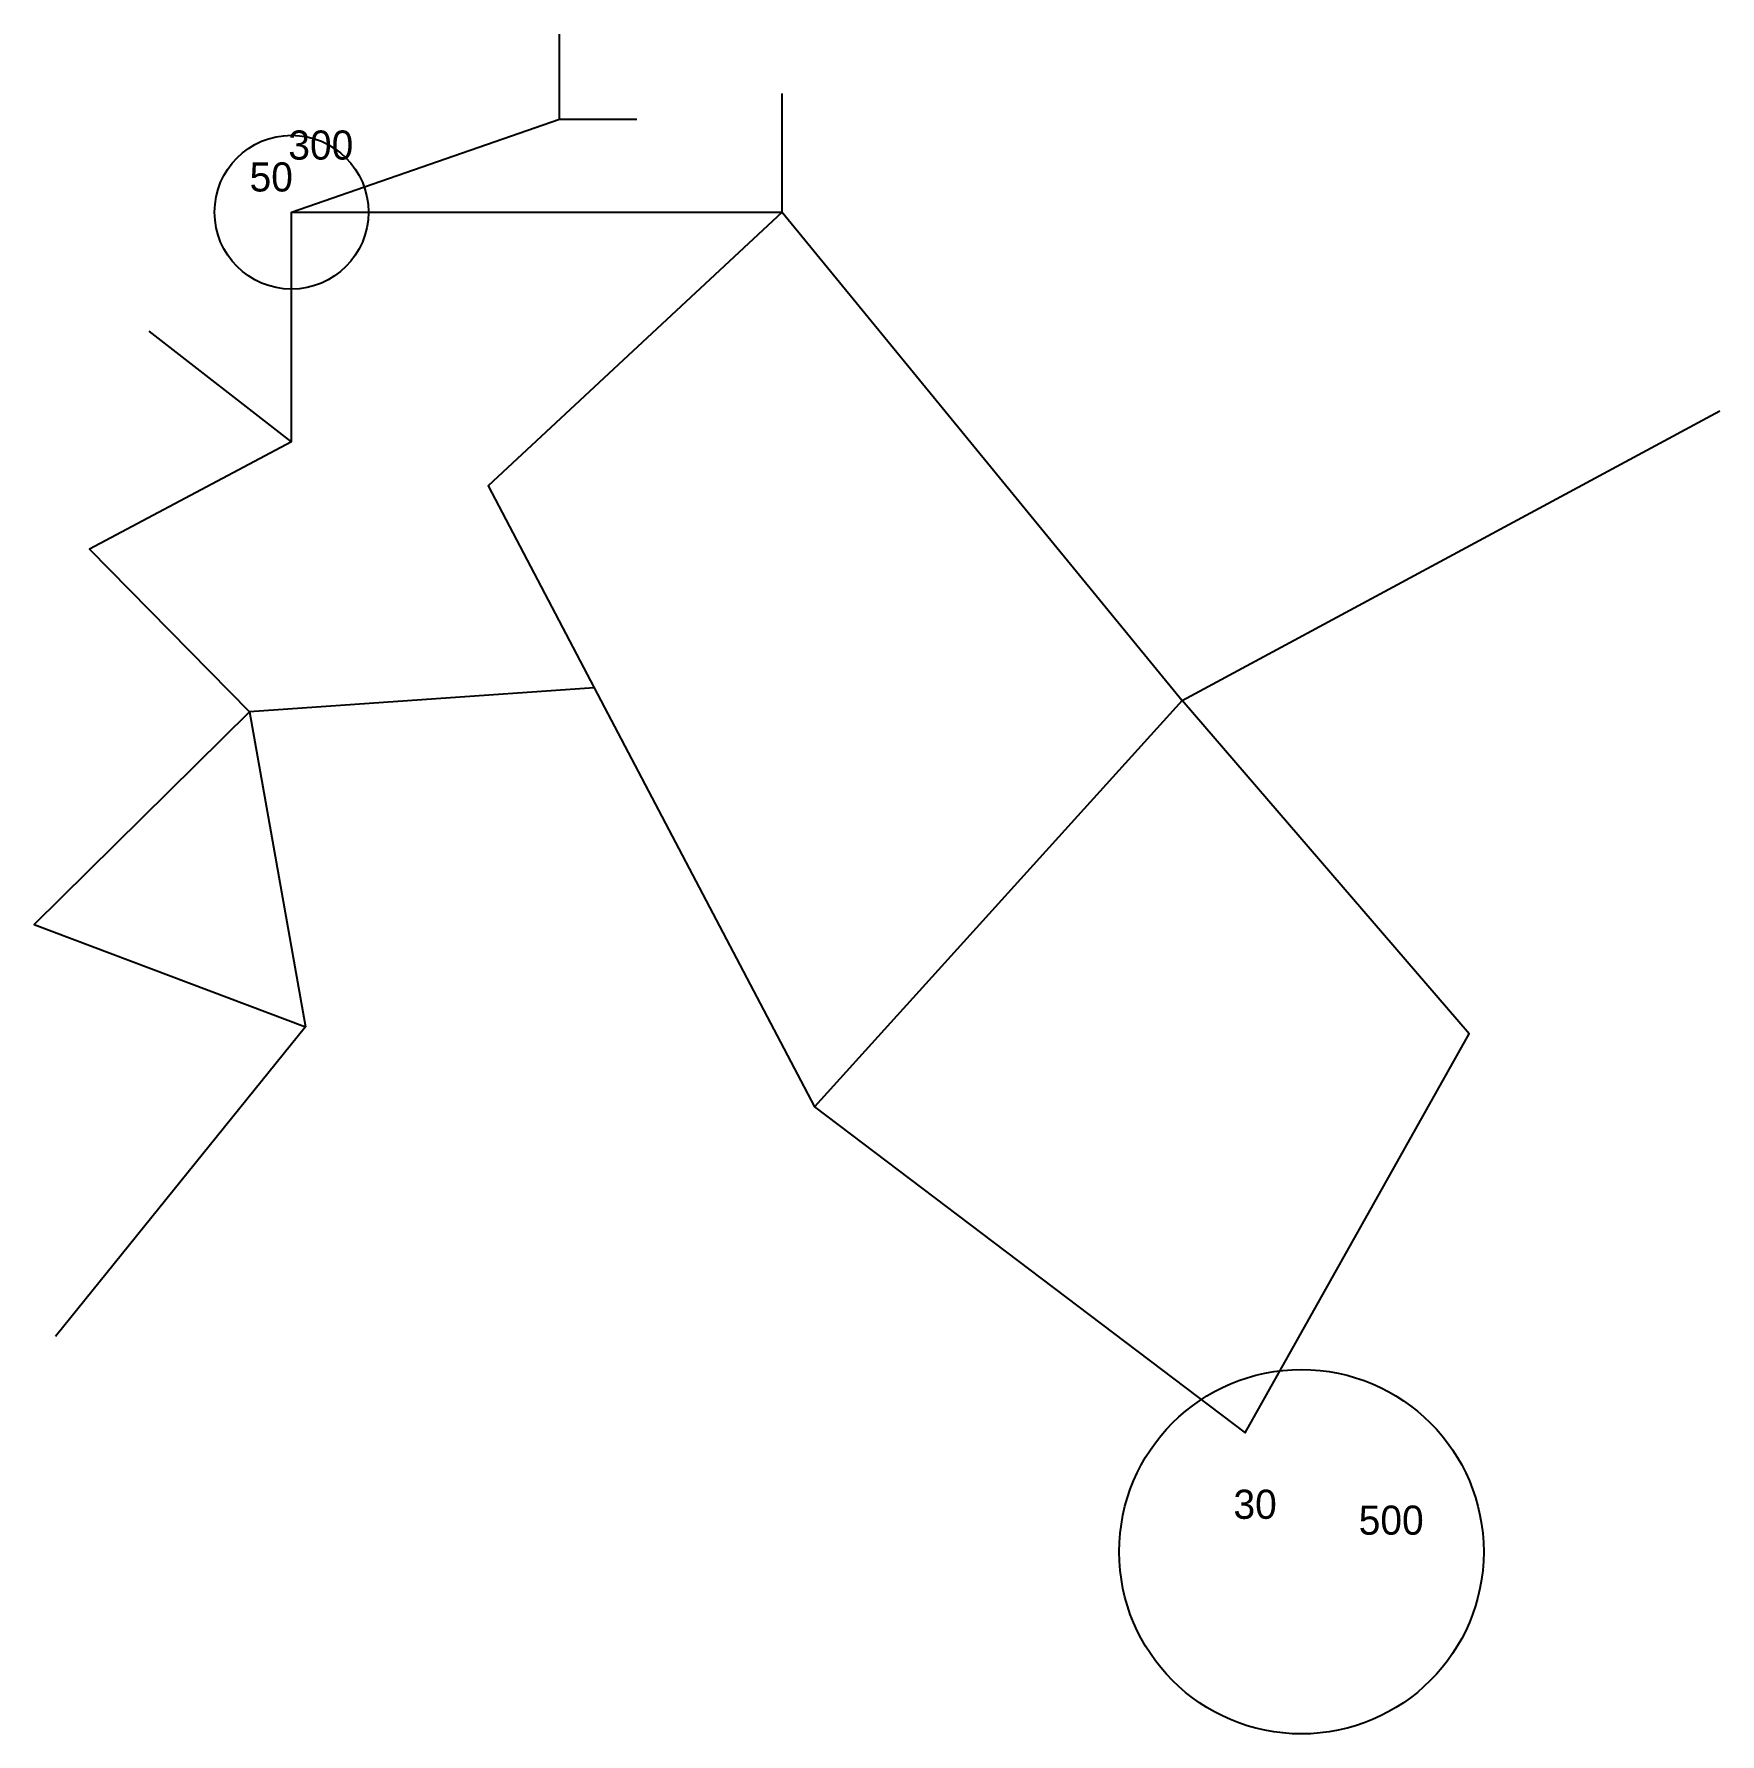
# Model space of a CAD drawing. Extents: x -305 to 852, y -805 to 362.
import ezdxf

# ---------------------------------------------------------------- set-up
doc = ezdxf.new("R2010")
doc.units = 0
for name, color, linetype in [('BUILDING', 7, 'CONTINUOUS'), ('DINING', 7, 'CONTINUOUS'), ('NEW', 7, 'CONTINUOUS')]:
    doc.layers.add(name, color=color, linetype=linetype)

msp = doc.modelspace()

# ---------------------------------------------------------------- linework, layer by layer
at = {"layer": 'BUILDING'}
for centre, radius in [((-128.5, 240), 52.8), ((564.9, -679.8), 125.1)]:
    msp.add_circle(centre, radius, dxfattribs=at)
at = {"layer": 'NEW'}
for points in [[(55.6, 303.8), (55.6, 362.3)], [(208.4, 240), (208.4, 321.5)], [(-128.5, 240), (55.6, 303.8)], [(55.6, 303.8), (108.6, 303.8)], [(-128.5, 82.2), (-128.5, 240), (208.4, 240), (6.4, 52.1), (79.2, -86.5)], [(208.4, 240), (483.1, -95.4)], [(-128.5, 82.2), (-226.3, 158.2)], [(483.1, -95.4), (852.2, 103.5)], [(-128.5, 82.2), (-267.2, 8.7), (-157.3, -103.1)], [(79.2, -86.5), (-157.3, -103.1)], [(79.2, -86.5), (230.5, -374.2)], [(-157.3, -103.1), (-305.3, -249), (-118.8, -319.3)], [(-157.3, -103.1), (-118.8, -319.3)], [(-118.8, -319.3), (-290.6, -531.9)]]:
    msp.add_lwpolyline(points, dxfattribs=at)
msp.add_lwpolyline([(483.1, -95.4), (230.5, -374.2), (526.3, -598.2), (680.1, -324.2)], close=True, dxfattribs=at)

# ---------------------------------------------------------------- texts
at = {"layer": 'BUILDING', "color": 32}
for s, p in [('300', (-130.7, 276.1)), ('500', (604.2, -668.1))]:
    msp.add_text(s, height=20, dxfattribs=at).set_placement(p)
at = {"layer": 'DINING'}
for s, p in [('50', (-157.3, 254.2)), ('30', (518.2, -657.2))]:
    msp.add_text(s, height=20, dxfattribs=at).set_placement(p)

doc.saveas('drawing.dxf')
